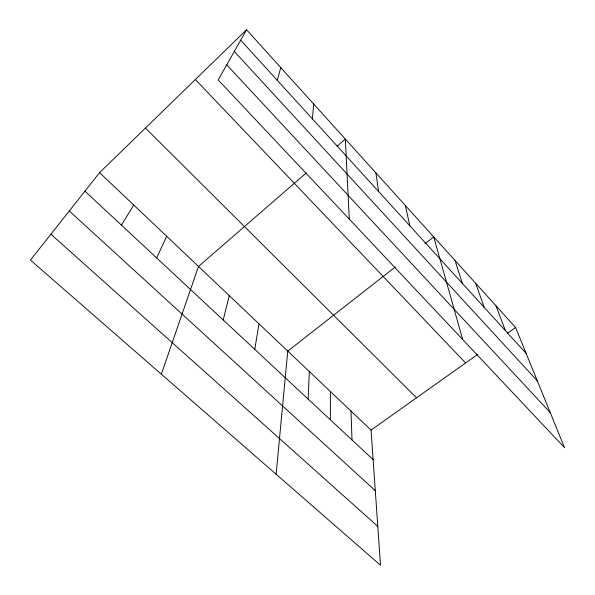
<?xml version="1.0" encoding="UTF-8"?>
<svg xmlns="http://www.w3.org/2000/svg" width="595" height="595" viewBox="0 0 595 595"><rect width="100%" height="100%" fill="white"/><g stroke="black" fill="none" stroke-linecap="round" stroke-linejoin="round"><path stroke-width="0.89" d="M330.322 419.765L330.433 391.57M308.084 399.044L309.363 371.585M312.42 118.881L313.654 103.999M276.132 474.26L287.764 351.102L395.281 266.984M254.779 349.384L258.996 323.814M223.229 319.991L229.254 295.611M277.285 80.325L280.758 67.585M161.349 374.196L198.499 266.448L306.209 173.011M156.641 257.947L166.667 236.267M246.568 29.75L218.179 79.938L564.543 447.671L515.59 327.495L246.568 29.75L99.573 172.639L30.457 260.097L380.517 565.25L371.064 430.096L99.573 172.639M121.462 225.178L133.711 205.015M336.956 146.34L345.338 139.066L349.295 219.146M424.949 243.772L433.733 236.899L462.687 339.537M371.064 430.096L477.592 354.471M507.409 333.304L515.59 327.495M50.91 234.222L377.795 526.397M69.273 210.98L375.304 490.711M84.944 191.151L373.132 459.645M145.448 128.044L416.545 397.81M195.353 79.529L465.625 362.965M226.732 64.818L550.286 412.685M234.304 51.438L537.33 380.867M240.678 40.163L526.136 353.4M495.918 305.733L505.467 330.723M475.74 283.391L484.226 307.407M455.011 260.454L462.374 283.436M405.314 205.454L409.843 225.788M375.869 172.862L378.621 191.53M350.998 411.063L352.002 439.958"/></g></svg>
